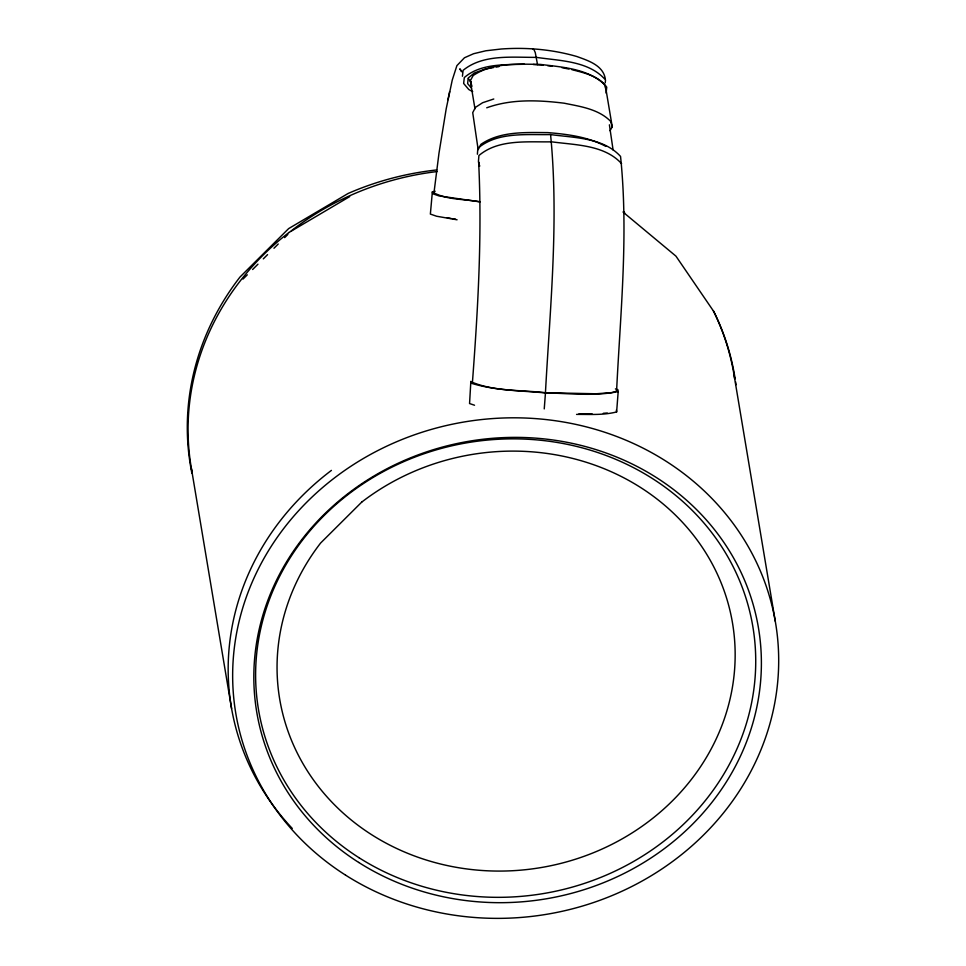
<?xml version="1.0" encoding="UTF-8"?>
<svg xmlns="http://www.w3.org/2000/svg" width="966" height="966" viewBox="0 0 966 966"><rect width="100%" height="100%" fill="white"/><g stroke="black" fill="none" stroke-linecap="round" stroke-linejoin="round"><path stroke-width="1.45" d="M479.547 166.08L478.641 162.01C482.251 235.463 477.941 309.108 472.434 382.355C495.099 391.556 521.29 389.914 545.44 392.715C550.125 306.91 559 220.357 550.56 134.576C526.434 135.059 497.49 131.605 477.844 148.305L477.385 154.21M544.244 408.908L545.464 392.908C569.602 393.319 594.368 396.519 618.192 391.556L617.914 389.721L615.427 388.887M576.569 414.402C589.912 414.293 603.605 415.32 616.622 411.927L618.192 391.556M435.183 191.22L432.357 191.896L430.365 214.078L436.608 216.239L457.087 219.789M462.436 76.242L463.1 70.337C483.133 53.927 512.052 57.549 536.323 57.356C559.737 60.87 588.874 60.725 605.537 79.961L605.211 82.907M606.08 93.086L606.745 87.181C598.92 75.952 584.333 72.909 571.836 69.649M605.247 78.548C602.893 65.157 587.92 60.544 576.883 56.523C552.395 49.423 526.603 47.177 501.221 49.012L485.85 50.775L473.582 53.722L464.453 57.767L456.894 65.64L452.245 80.106L446.207 108.772L438.987 153.183L433.963 192.898C447.632 199.938 464.38 199.044 479.353 201.677M447.946 99.679L449.637 91.589M474.97 108.772L470.285 80.746L473.207 75.493C492.805 62.464 518.005 64.07 540.537 64.432C562.393 67.149 587.437 68.574 604.366 84.356L606.068 89.923L612.239 126.8L610.041 130.736M243.021 279.065L247.284 274.815M252.621 269.502L257.958 264.189M263.295 258.876L267.57 254.626M273.97 248.25L278.232 244M284.644 237.624L287.844 234.436M291.044 231.248L292.01 230.282A273.644 249.59 -9.5 0 1 437.2 171.55M288.955 232.48L349.68 196.617M493.783 98.991L482.638 102.71L475.465 107.371L472.724 112.648L478.158 149.645L480.887 144.357C500.183 131.062 525.359 132.511 547.77 132.608C567.634 134.226 588.077 136.846 605.875 146.409M486.731 107.794C511.449 98.834 538.497 100.053 564.192 103.205C580.312 106.502 598.437 109.013 610.536 121.233L612.239 126.8M493.481 67.572L485.282 69.033L474.294 73.005L468.244 77.992L467.616 83.571L471.493 88.135M496.21 67.089L498.951 66.606M603.291 413.303L607.264 412.989M592.182 413.919L578.694 414.064M524.441 64.239C504.24 64.819 480.476 63.539 464.308 77.558L463.644 83.462L468.776 89.512L472.712 91.661M533.172 64.468L543.303 65.217M545.44 392.715L596.143 393.778L611.466 392.643L615.402 391.701L616.61 390.566C620.413 312.743 628.612 234.158 620.546 156.432C603.339 137.474 574.202 137.824 550.56 134.576M545.464 392.908C520.662 390.638 495.075 390.626 471.118 383.188L470.853 381.353L469.561 403.546L474.535 405.237M480.102 201.894L438.902 195.881L432.671 193.719L432.357 191.896M547.625 65.688L551.948 66.159M452.656 218.714L455.433 219.113M447.125 217.7L451.267 218.521M561.946 67.656L569.01 69.081M623.287 212.291L675.946 256.147L713.789 311.523A277.459 253.068 -9.5 0 1 735.138 378.829M532.58 48.795L534.017 49.737L535.273 52.599L537.531 64.589M621.609 163.677C604.402 144.719 575.265 145.069 551.622 141.821C527.496 142.304 498.553 138.85 478.907 155.55L478.448 161.455L479.571 166.237M468.341 78.632L471.251 82.062M462.267 72.124L459.804 68.828L461.265 71.267M470.285 80.746L471.988 86.312M733.701 372.876L775.263 621.21M191.473 468.824L231.574 708.537M609.401 124.831L613.096 149.984M616.356 410.079L616.622 411.927M292.251 828.43A273.644 249.59 -9.5 0 1 331.423 470.394M192.27 473.159A273.571 249.53 -9.5 0 1 288.979 232.492M735.585 381.787A277.459 253.068 -9.5 0 1 735.983 384.77M436.777 169.944A277.459 253.068 -9.5 0 0 348.122 193.466L288.641 228.604L239.942 277.097A277.459 253.068 -9.5 0 0 191.872 473.159M713.367 310.835A273.644 249.59 -9.5 0 1 734.643 378.684M623.203 211.783A11.556 3.731 -50 0 1 624.64 213.063M361.707 502.127L320.603 543.049A229.582 209.417 -9.5 0 0 462.702 868.374A229.582 209.417 -9.5 0 0 728.279 603.931A229.582 209.417 -9.5 0 0 361.707 502.127M345.502 875.087A273.644 249.59 -9.5 0 0 777.232 686.44A273.644 249.59 -9.5 0 0 394.285 442.754A273.644 249.59 -9.5 0 0 345.502 875.087M358.966 857.687A250.641 228.616 -9.5 0 0 754.398 684.894A250.641 228.616 -9.5 0 0 403.643 461.7A250.641 228.616 -9.5 0 0 358.966 857.687M358.712 862.445A254.372 232.021 -9.5 0 0 760.037 687.092A254.372 232.021 -9.5 0 0 404.054 460.565A254.372 232.021 -9.5 0 0 358.712 862.445"/></g></svg>
